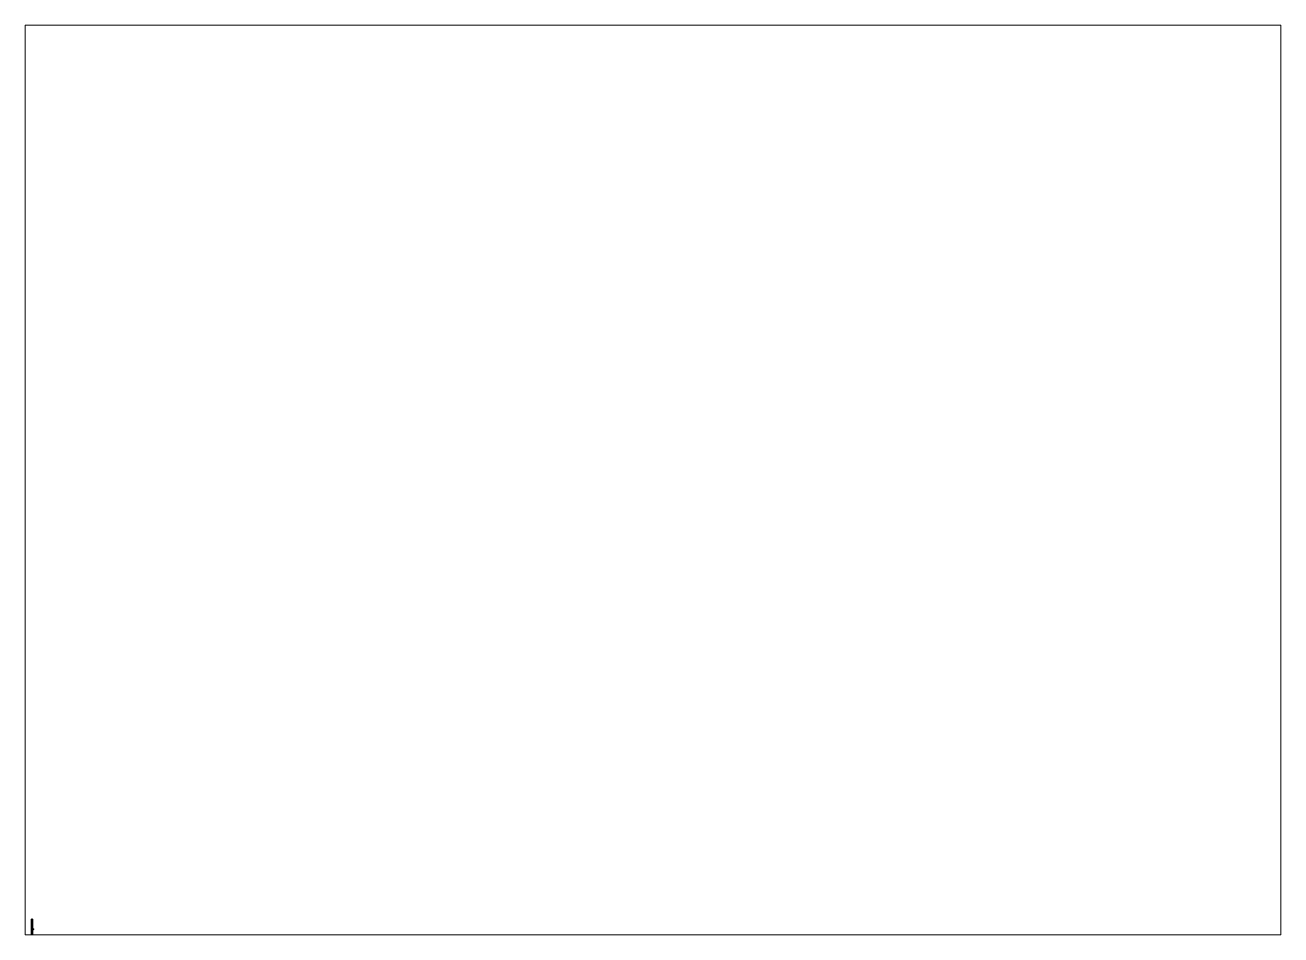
# Paper-space layout 'Layout1' of a CAD drawing. Extents: x 28 to 251, y 20 to 181.
# The model-space entities are those that its viewports show. They can reach past a viewport. Long polylines and large blocks are cut down to what shows.
import ezdxf

# ---------------------------------------------------------------- set-up
doc = ezdxf.new("R2010")
doc.units = 0
doc.layers.get('0').update_dxf_attribs({"linetype": 'CONTINUOUS'})

msp = doc.modelspace()

# ---------------------------------------------------------------- linework, layer by layer
for points in [[(-0.2, -0.06, 0.07), (-0.2, -1.82, 0.65), (-0.2, -1.43, 1.14), (-0.2, 0, 1.06)], [(0.2, 0, 1.06), (0.2, -0.06, 0.07), (-0.2, -0.06, 0.07), (-0.2, 0, 1.06)], [(-0.2, 0, 1.06), (-0.2, -1.43, 1.14), (0, -1.61, 1.25), (0, 0, 1.15)], [(0, 0, 1.15), (0.2, 0, 1.06), (-0.2, 0, 1.06), (0, 0, 1.15)], [(0, -1.61, 1.25), (0.2, -1.43, 1.14), (0.2, 0, 1.06), (0, 0, 1.15)], [(0.2, -1.43, 1.14), (0.2, -1.82, 0.65), (0.2, -0.06, 0.07), (0.2, 0, 1.06)], [(0.2, -0.06, 0.07), (0, -0.08, 0.01), (0, -0.08, 0.01), (-0.2, -0.06, 0.07)], [(0, -0.2, 0.01), (0, -1.98, 0.61), (-0.2, -1.82, 0.65), (-0.2, -0.06, 0.07)], [(0, -0.08, 0.01), (0, -0.2, 0.01), (0, -0.2, 0.01), (-0.2, -0.06, 0.07)], [(-0.2, -1.82, 0.65), (-0.2, -1.98, 0.69), (-0.2, -1.61, 1.09), (-0.2, -1.43, 1.14)], [(-0.2, -1.43, 1.14), (-0.2, -1.61, 1.09), (0, -1.77, 1.19), (0, -1.61, 1.25)], [(-0.2, -1.98, 0.69), (-0.2, -2.32, 0.69), (-0.2, -2.17, 1.09), (-0.2, -1.61, 1.09)], [(-0.2, -1.61, 1.09), (-0.2, -2.17, 1.09), (0, -2.21, 1.19), (0, -1.77, 1.19)], [(0, -1.98, 0.61), (0, -1.98, 0.61), (-0.2, -1.98, 0.69), (-0.2, -1.82, 0.65)], [(0, -1.98, 0.61), (0, -2.34, 0.61), (-0.2, -2.32, 0.69), (-0.2, -1.98, 0.69)], [(-0.2, -2.32, 0.69), (-0.2, -2.73, 0.98), (-0.2, -2.73, 1.25), (-0.2, -2.17, 1.09)], [(-0.2, -2.17, 1.09), (-0.2, -2.73, 1.25), (0, -2.86, 1.39), (0, -2.21, 1.19)], [(0, -2.44, 0.64), (0, -2.7, 0.9), (-0.2, -2.73, 0.98), (-0.2, -2.32, 0.69)], [(0, -2.34, 0.61), (0, -2.44, 0.64), (-0.2, -2.32, 0.69)], [(0, -2.7, 0.9), (0, -2.7, 0.9), (-0.2, -2.91, 1.01), (-0.2, -2.73, 0.98)], [(0, -2.7, 0.9), (0, -3.59, 0.98), (-0.2, -4.47, 1.07), (-0.2, -2.91, 1.01)], [(-0.2, -2.73, 0.98), (-0.2, -2.91, 1.01), (-0.2, -3.14, 1.46), (-0.2, -2.73, 1.25)], [(-0.2, -2.73, 1.25), (-0.2, -3.14, 1.46), (-0.2, -3.14, 1.46), (0, -2.86, 1.39)], [(-0.2, -3.14, 1.46), (0.2, -3.14, 1.46), (0.2, -3.14, 1.46), (0, -2.86, 1.39)], [(-0.2, -2.91, 1.01), (-0.2, -4.47, 1.07), (-0.2, -4.34, 1.46), (-0.2, -3.14, 1.46)], [(-0.2, -3.14, 1.46), (-0.2, -4.34, 1.46), (0.2, -4.34, 1.46), (0.2, -3.14, 1.46)], [(0, -3.59, 0.98), (0, -4.42, 1.03), (-0.2, -4.47, 1.07)], [(-0.11, -3.04, 1.64), (-0.16, -3.04, 1.53), (-0.16, -4.53, 1.53), (-0.11, -4.53, 1.64)], [(-0.16, -3.04, 1.53), (-0.11, -3.04, 1.42), (-0.11, -4.53, 1.42), (-0.16, -4.53, 1.53)], [(0.11, -3.04, 1.64), (-0.16, -3.04, 1.53), (-0.11, -3.04, 1.64), (0, -3.04, 1.69)], [(0.16, -3.04, 1.53), (-0.11, -3.04, 1.42), (-0.16, -3.04, 1.53), (0.11, -3.04, 1.64)], [(-0.1, -2.86, 1.63), (-0.14, -2.86, 1.53), (-0.14, -2.98, 1.53), (-0.1, -2.98, 1.63)], [(-0.14, -2.86, 1.53), (-0.1, -2.86, 1.43), (-0.1, -2.98, 1.43), (-0.14, -2.98, 1.53)], [(0.1, -2.86, 1.63), (-0.14, -2.86, 1.53), (-0.1, -2.86, 1.63), (0, -2.86, 1.67)], [(0.14, -2.86, 1.53), (-0.1, -2.86, 1.43), (-0.14, -2.86, 1.53), (0.1, -2.86, 1.63)], [(0.14, -2.98, 1.53), (-0.1, -2.98, 1.63), (-0.14, -2.98, 1.53), (0.1, -2.98, 1.43)], [(0.1, -2.98, 1.43), (-0.14, -2.98, 1.53), (-0.1, -2.98, 1.43), (0, -2.98, 1.39)], [(0, -3.04, 1.69), (-0.11, -3.04, 1.64), (-0.11, -4.53, 1.64), (0, -4.53, 1.69)], [(0.11, -3.04, 1.42), (-0.11, -3.04, 1.42), (-0.11, -3.04, 1.42), (0.16, -3.04, 1.53)], [(0, -2.86, 1.67), (-0.1, -2.86, 1.63), (-0.1, -2.98, 1.63), (0, -2.98, 1.67)], [(-0.1, -2.86, 1.43), (0, -2.86, 1.39), (0, -2.98, 1.39), (-0.1, -2.98, 1.43)], [(0.1, -2.86, 1.43), (0, -2.86, 1.39), (-0.1, -2.86, 1.43), (0.14, -2.86, 1.53)], [(-0.07, -2.98, 1.6), (-0.1, -2.98, 1.53), (-0.1, -3.04, 1.53), (-0.07, -3.04, 1.6)], [(-0.1, -2.98, 1.53), (-0.07, -2.98, 1.46), (-0.07, -3.04, 1.46), (-0.1, -3.04, 1.53)], [(0.1, -2.98, 1.63), (0, -2.98, 1.67), (-0.1, -2.98, 1.63), (0.14, -2.98, 1.53)], [(0, -2.98, 1.63), (-0.07, -2.98, 1.6), (-0.07, -3.04, 1.6), (0, -3.04, 1.63)], [(-0.07, -2.98, 1.46), (0, -2.98, 1.43), (0, -3.04, 1.43), (-0.07, -3.04, 1.46)], [(0.06, -3.05, 1.02), (0.06, -3.05, 0.87), (-0.06, -3.05, 0.87), (-0.06, -3.05, 1.02)], [(0.06, -3.05, 0.87), (0.06, -3.12, 0.74), (-0.06, -3.12, 0.74), (-0.06, -3.05, 0.87)], [(0.06, -3.07, 0.87), (0.06, -3.07, 1.02), (-0.06, -3.07, 1.02), (-0.06, -3.07, 0.87)], [(0.06, -3.14, 0.76), (0.06, -3.07, 0.87), (-0.06, -3.07, 0.87), (-0.06, -3.14, 0.76)], [(0.06, -3.12, 0.74), (0.06, -3.26, 0.71), (-0.06, -3.26, 0.71), (-0.06, -3.12, 0.74)], [(0.06, -3.26, 0.73), (0.06, -3.14, 0.76), (-0.06, -3.14, 0.76), (-0.06, -3.26, 0.73)], [(0.06, -3.18, 1.04), (0.06, -3.18, 0.84), (-0.06, -3.18, 0.84), (-0.06, -3.18, 1.04)], [(0.06, -3.18, 0.84), (0.06, -3.24, 0.77), (-0.06, -3.24, 0.77), (-0.06, -3.18, 0.84)], [(0.06, -3.22, 0.84), (0.06, -3.22, 1.04), (-0.06, -3.22, 1.04), (-0.06, -3.22, 0.84)], [(0.06, -3.24, 0.77), (0.06, -3.22, 0.84), (-0.06, -3.22, 0.84), (-0.06, -3.24, 0.77)], [(0.06, -3.39, 0.73), (0.06, -3.26, 0.73), (-0.06, -3.26, 0.73), (-0.06, -3.39, 0.73)], [(0.06, -3.26, 0.71), (0.06, -3.42, 0.71), (-0.06, -3.42, 0.71), (-0.06, -3.26, 0.71)], [(0.06, -3.51, 0.77), (0.06, -3.39, 0.73), (-0.06, -3.39, 0.73), (-0.06, -3.51, 0.77)], [(0.06, -3.42, 0.71), (0.06, -3.52, 0.76), (-0.06, -3.52, 0.76), (-0.06, -3.42, 0.71)], [(0.06, -3.57, 0.84), (0.06, -3.51, 0.77), (-0.06, -3.51, 0.77), (-0.06, -3.57, 0.84)], [(0.06, -3.52, 0.76), (0.06, -3.59, 0.84), (-0.06, -3.59, 0.84), (-0.06, -3.52, 0.76)], [(0.06, -3.57, 1.04), (0.06, -3.57, 0.84), (-0.06, -3.57, 0.84), (-0.06, -3.57, 1.04)], [(0.06, -3.59, 0.84), (0.06, -3.59, 1.04), (-0.06, -3.59, 1.04), (-0.06, -3.59, 0.84)], [(0.2, -0.06, 0.07), (0, -0.2, 0.01), (0, -0.2, 0.01), (0, -0.08, 0.01)], [(0.2, -1.82, 0.65), (0, -1.98, 0.61), (0, -0.2, 0.01), (0.2, -0.06, 0.07)], [(0, -1.77, 1.19), (0.2, -1.61, 1.09), (0.2, -1.43, 1.14), (0, -1.61, 1.25)], [(0, -2.21, 1.19), (0.2, -2.17, 1.09), (0.2, -1.61, 1.09), (0, -1.77, 1.19)], [(0.2, -1.98, 0.69), (0, -1.98, 0.61), (0, -1.98, 0.61), (0.2, -1.82, 0.65)], [(0.2, -2.32, 0.69), (0, -2.34, 0.61), (0, -1.98, 0.61), (0.2, -1.98, 0.69)], [(0, -2.86, 1.39), (0.2, -2.73, 1.25), (0.2, -2.17, 1.09), (0, -2.21, 1.19)], [(0.2, -2.32, 0.69), (0, -2.44, 0.64), (0, -2.34, 0.61)], [(0.2, -2.73, 0.98), (0, -2.7, 0.9), (0, -2.44, 0.64), (0.2, -2.32, 0.69)], [(0.2, -4.47, 1.07), (0, -3.59, 0.98), (0, -2.7, 0.9), (0.2, -2.91, 1.01)], [(0.2, -2.91, 1.01), (0, -2.7, 0.9), (0, -2.7, 0.9), (0.2, -2.73, 0.98)], [(0, -2.86, 1.39), (0.2, -3.14, 1.46), (0.2, -2.73, 1.25), (0, -2.86, 1.39)], [(0.1, -2.86, 1.63), (0, -2.86, 1.67), (0, -2.98, 1.67), (0.1, -2.98, 1.63)], [(0, -2.86, 1.39), (0.1, -2.86, 1.43), (0.1, -2.98, 1.43), (0, -2.98, 1.39)], [(0.07, -2.98, 1.6), (0, -2.98, 1.63), (0, -3.04, 1.63), (0.07, -3.04, 1.6)], [(0, -2.98, 1.43), (0.07, -2.98, 1.46), (0.07, -3.04, 1.46), (0, -3.04, 1.43)], [(0.11, -3.04, 1.64), (0, -3.04, 1.69), (0, -4.53, 1.69), (0.11, -4.53, 1.64)], [(0.2, -4.47, 1.07), (0, -4.42, 1.03), (0, -3.59, 0.98)], [(0.1, -2.98, 1.53), (0.07, -2.98, 1.6), (0.07, -3.04, 1.6), (0.1, -3.04, 1.53)], [(0.07, -2.98, 1.46), (0.1, -2.98, 1.53), (0.1, -3.04, 1.53), (0.07, -3.04, 1.46)], [(0.14, -2.86, 1.53), (0.1, -2.86, 1.63), (0.1, -2.98, 1.63), (0.14, -2.98, 1.53)], [(0.1, -2.86, 1.43), (0.14, -2.86, 1.53), (0.14, -2.98, 1.53), (0.1, -2.98, 1.43)], [(0.16, -3.04, 1.53), (0.11, -3.04, 1.64), (0.11, -4.53, 1.64), (0.16, -4.53, 1.53)], [(0.11, -3.04, 1.42), (0.16, -3.04, 1.53), (0.16, -4.53, 1.53), (0.11, -4.53, 1.42)], [(0.5, -3.34, 1.58), (0.5, -3.29, 1.53), (0.14, -3.29, 1.53), (0.14, -3.34, 1.58)], [(0.5, -3.29, 1.53), (0.5, -3.34, 1.48), (0.14, -3.34, 1.48), (0.14, -3.29, 1.53)], [(0.5, -3.39, 1.53), (0.5, -3.34, 1.58), (0.14, -3.34, 1.58), (0.14, -3.39, 1.53)], [(0.5, -3.34, 1.48), (0.5, -3.39, 1.53), (0.14, -3.39, 1.53), (0.14, -3.34, 1.48)], [(0.2, -1.61, 1.09), (0.2, -1.98, 0.69), (0.2, -1.82, 0.65), (0.2, -1.43, 1.14)], [(0.2, -2.17, 1.09), (0.2, -2.32, 0.69), (0.2, -1.98, 0.69), (0.2, -1.61, 1.09)], [(0.2, -2.73, 1.25), (0.2, -2.73, 0.98), (0.2, -2.32, 0.69), (0.2, -2.17, 1.09)], [(0.2, -3.14, 1.46), (0.2, -2.91, 1.01), (0.2, -2.73, 0.98), (0.2, -2.73, 1.25)], [(0.2, -4.34, 1.46), (0.2, -4.47, 1.07), (0.2, -2.91, 1.01), (0.2, -3.14, 1.46)], [(0.5, -3.29, 1.53), (0.5, -3.34, 1.58), (0.55, -3.34, 1.62), (0.55, -3.25, 1.53)], [(0.5, -3.34, 1.48), (0.5, -3.29, 1.53), (0.55, -3.25, 1.53), (0.55, -3.34, 1.44)], [(0.5, -3.34, 1.58), (0.5, -3.39, 1.53), (0.55, -3.43, 1.53), (0.55, -3.34, 1.62)], [(0.5, -3.39, 1.53), (0.5, -3.34, 1.48), (0.55, -3.34, 1.44), (0.55, -3.43, 1.53)], [(0.55, -3.25, 1.53), (0.55, -3.34, 1.62), (0.65, -3.34, 1.53)], [(0.55, -3.34, 1.44), (0.55, -3.25, 1.53), (0.65, -3.34, 1.53)], [(0.55, -3.34, 1.62), (0.55, -3.43, 1.53), (0.65, -3.34, 1.53)], [(0.55, -3.43, 1.53), (0.55, -3.34, 1.44), (0.65, -3.34, 1.53)], [(-0.2, -4.47, 1.07), (-0.2, -4.47, 1.07), (-0.2, -4.6, 1.5), (-0.2, -4.34, 1.46)], [(-0.2, -4.34, 1.46), (-0.2, -4.6, 1.5), (0.2, -4.6, 1.5), (0.2, -4.34, 1.46)], [(-0.14, -4.49, 1.13), (-0.2, -4.47, 1.07), (0, -4.42, 1.03), (0, -4.47, 1.07)], [(-0.2, -4.53, 1.27), (-0.14, -4.49, 1.13), (-0.14, -6.95, 1.28), (-0.2, -6.95, 1.42)], [(-0.2, -4.53, 1.27), (-0.2, -6.95, 1.42), (-0.2, -5.93, 1.5), (-0.2, -4.6, 1.5)], [(-0.2, -4.6, 1.5), (-0.2, -5.93, 1.5), (0.2, -5.93, 1.5), (0.2, -4.6, 1.5)], [(-0.14, -6.09, 1.61), (-0.2, -5.93, 1.5), (-0.2, -6.93, 1.47), (-0.14, -6.93, 1.61)], [(-0.2, -5.93, 1.5), (-0.2, -6.95, 1.42), (-0.2, -6.95, 1.42), (-0.2, -6.93, 1.47)], [(0.14, -6.09, 1.61), (0.2, -5.93, 1.5), (-0.2, -5.93, 1.5), (-0.14, -6.09, 1.61)], [(-0.14, -6.93, 1.61), (-0.2, -6.93, 1.47), (-0.2, -6.95, 1.45), (-0.14, -6.95, 1.59)], [(-0.2, -6.93, 1.47), (-0.2, -6.95, 1.42), (-0.2, -6.95, 1.42), (-0.2, -6.95, 1.45)], [(-0.2, -6.95, 1.42), (-0.14, -6.95, 1.28), (-0.14, -10.04, 1.32), (-0.2, -10.04, 1.45)], [(-0.14, -6.95, 1.59), (-0.2, -6.95, 1.45), (-0.2, -10.04, 1.45), (-0.14, -10.04, 1.59)], [(-0.2, -6.95, 1.45), (-0.2, -6.95, 1.42), (-0.2, -10.04, 1.45)], [(-0.11, -4.53, 1.64), (-0.15, -4.53, 1.53), (-0.15, -4.83, 1.53), (-0.11, -4.83, 1.64)], [(-0.15, -4.53, 1.53), (-0.11, -4.53, 1.42), (-0.11, -4.83, 1.42), (-0.15, -4.83, 1.53)], [(-0.11, -4.83, 1.64), (-0.15, -4.83, 1.53), (-0.12, -4.89, 1.53), (-0.08, -4.89, 1.61)], [(-0.15, -4.83, 1.53), (-0.11, -4.83, 1.42), (-0.08, -4.89, 1.45), (-0.12, -4.89, 1.53)], [(-0.14, -4.49, 1.13), (0, -4.47, 1.07), (0, -6.95, 1.22), (-0.14, -6.95, 1.28)], [(0, -6.15, 1.67), (-0.14, -6.09, 1.61), (-0.14, -6.93, 1.61), (0, -6.93, 1.67)], [(0, -6.15, 1.67), (0.14, -6.09, 1.61), (-0.14, -6.09, 1.61), (0, -6.15, 1.67)], [(0, -6.93, 1.67), (-0.14, -6.93, 1.61), (-0.14, -6.95, 1.59), (0, -6.95, 1.65)], [(-0.14, -6.95, 1.28), (0, -6.95, 1.22), (0, -10.04, 1.26), (-0.14, -10.04, 1.32)], [(0, -6.95, 1.65), (-0.14, -6.95, 1.59), (-0.14, -10.04, 1.59), (0, -10.04, 1.65)], [(-0.08, -4.89, 1.61), (-0.12, -4.89, 1.53), (-0.12, -5.98, 1.53), (-0.08, -6.1, 1.61)], [(-0.12, -4.89, 1.53), (-0.08, -4.89, 1.45), (-0.08, -5.86, 1.45), (-0.12, -5.98, 1.53)], [(0, -4.53, 1.68), (-0.11, -4.53, 1.64), (-0.11, -4.83, 1.64), (0, -4.83, 1.68)], [(0, -4.83, 1.68), (-0.11, -4.83, 1.64), (-0.08, -4.89, 1.61), (0, -4.89, 1.65)], [(-0.09, -5.29, 1.62), (-0.09, -6.07, 1.62), (-0.09, -6.07, 1.68), (-0.09, -5.29, 1.68)], [(0.09, -5.29, 1.68), (0.09, -5.29, 1.62), (-0.09, -5.29, 1.62), (-0.09, -5.29, 1.68)], [(-0.09, -5.29, 1.68), (-0.09, -6.07, 1.68), (0.09, -6.07, 1.68), (0.09, -5.29, 1.68)], [(-0.09, -6.07, 1.68), (-0.09, -6.07, 1.62), (0.09, -6.07, 1.62), (0.09, -6.07, 1.68)], [(0, -4.89, 1.65), (-0.08, -4.89, 1.61), (-0.08, -6.1, 1.61), (0, -6.14, 1.65)], [(0, -4.47, 1.07), (0, -4.42, 1.03), (0.2, -4.47, 1.07), (0.14, -4.49, 1.13)], [(0, -4.47, 1.07), (0.14, -4.49, 1.13), (0.14, -6.95, 1.28), (0, -6.95, 1.22)], [(0.11, -4.53, 1.64), (0, -4.53, 1.68), (0, -4.83, 1.68), (0.11, -4.83, 1.64)], [(0.11, -4.83, 1.64), (0, -4.83, 1.68), (0, -4.89, 1.65), (0.08, -4.89, 1.61)], [(0.08, -4.89, 1.61), (0, -4.89, 1.65), (0, -6.14, 1.65), (0.08, -6.1, 1.61)], [(0.14, -6.09, 1.61), (0, -6.15, 1.67), (0, -6.93, 1.67), (0.14, -6.93, 1.61)], [(0.14, -6.93, 1.61), (0, -6.93, 1.67), (0, -6.95, 1.65), (0.14, -6.95, 1.59)], [(0, -6.95, 1.22), (0.14, -6.95, 1.28), (0.14, -10.04, 1.32), (0, -10.04, 1.26)], [(0.14, -6.95, 1.59), (0, -6.95, 1.65), (0, -10.04, 1.65), (0.14, -10.04, 1.59)], [(0.15, -4.83, 1.53), (0.11, -4.83, 1.64), (0.08, -4.89, 1.61), (0.12, -4.89, 1.53)], [(0.11, -4.83, 1.42), (0.15, -4.83, 1.53), (0.12, -4.89, 1.53), (0.08, -4.89, 1.45)], [(0.12, -4.89, 1.53), (0.08, -4.89, 1.61), (0.08, -6.1, 1.61), (0.12, -5.98, 1.53)], [(0.08, -4.89, 1.45), (0.12, -4.89, 1.53), (0.12, -5.98, 1.53), (0.08, -5.86, 1.45)], [(0.09, -6.07, 1.68), (0.09, -6.07, 1.62), (0.09, -5.29, 1.62), (0.09, -5.29, 1.68)], [(0.15, -4.53, 1.53), (0.11, -4.53, 1.64), (0.11, -4.83, 1.64), (0.15, -4.83, 1.53)], [(0.11, -4.53, 1.42), (0.15, -4.53, 1.53), (0.15, -4.83, 1.53), (0.11, -4.83, 1.42)], [(0.14, -4.49, 1.13), (0.2, -4.53, 1.27), (0.2, -6.95, 1.42), (0.14, -6.95, 1.28)], [(0.2, -5.93, 1.5), (0.14, -6.09, 1.61), (0.14, -6.93, 1.61), (0.2, -6.93, 1.47)], [(0.2, -6.93, 1.47), (0.14, -6.93, 1.61), (0.14, -6.95, 1.59), (0.2, -6.95, 1.45)], [(0.14, -6.95, 1.28), (0.2, -6.95, 1.42), (0.2, -10.04, 1.45), (0.14, -10.04, 1.32)], [(0.2, -6.95, 1.45), (0.14, -6.95, 1.59), (0.14, -10.04, 1.59), (0.2, -10.04, 1.45)], [(0.2, -4.6, 1.5), (0.2, -4.47, 1.07), (0.2, -4.47, 1.07), (0.2, -4.34, 1.46)], [(0.2, -5.93, 1.5), (0.2, -6.95, 1.42), (0.2, -4.53, 1.27), (0.2, -4.6, 1.5)], [(0.2, -5.93, 1.5), (0.2, -5.93, 1.5), (0.2, -6.93, 1.47), (0.2, -6.95, 1.42)], [(0.2, -6.93, 1.47), (0.2, -6.93, 1.47), (0.2, -6.95, 1.45), (0.2, -6.95, 1.42)]]:
    msp.add_3dface(points)

psp = doc.layouts.get("Layout1")

# ---------------------------------------------------------------- viewports
at = {"layer": '0'}
psp.add_viewport(center=(139.22, 100.81), size=(222.76, 161.29), view_center_point=(210, 148.5), view_height=307.4901, dxfattribs=at)

doc.saveas('drawing.dxf')
